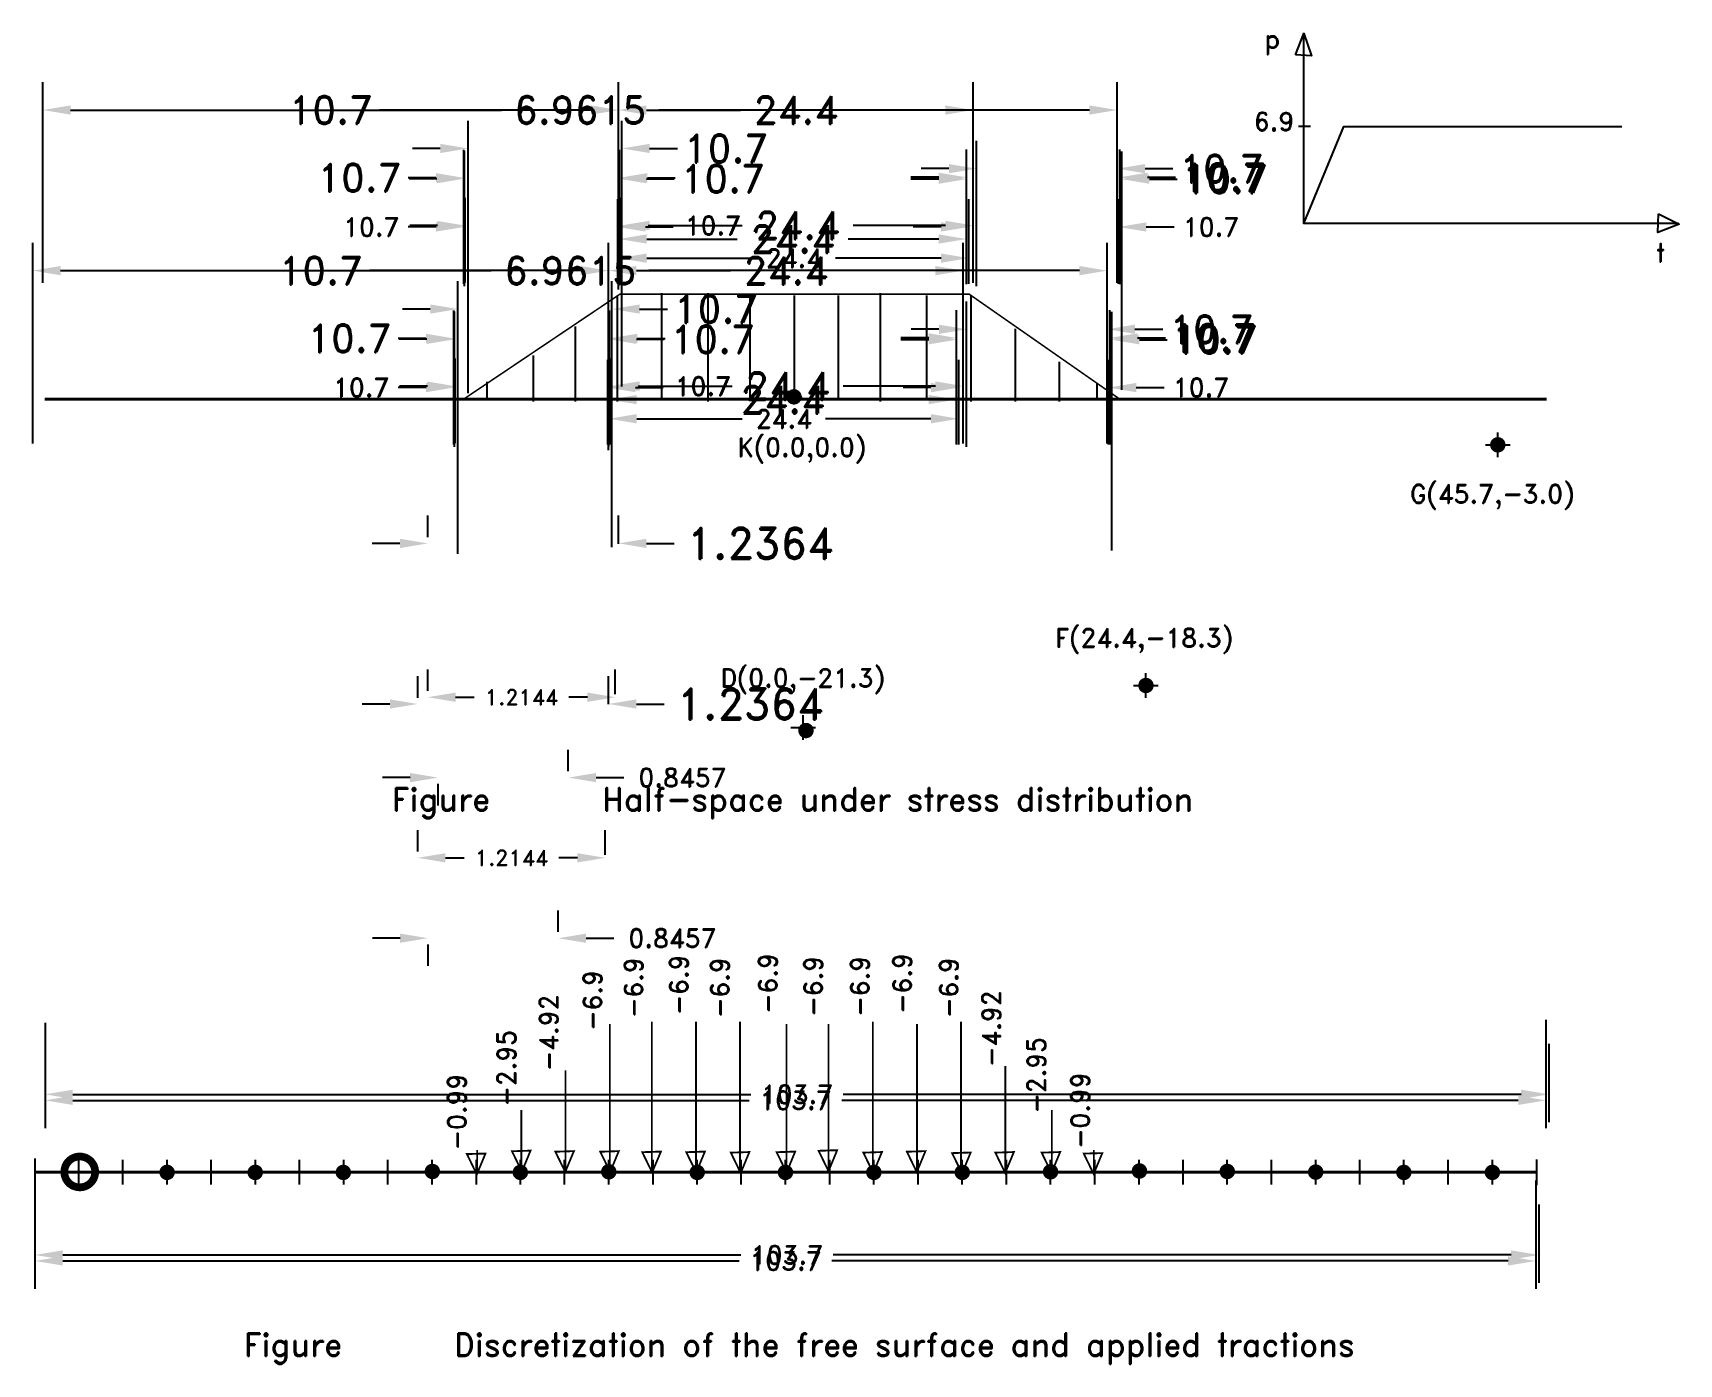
# Model space of a CAD drawing. Extents: x 1.2 to 11.9, y 0.2 to 8.8.
import ezdxf
from ezdxf.enums import TextEntityAlignment as Align

# ---------------------------------------------------------------- set-up
doc = ezdxf.new("R2010")
doc.units = 0
doc.header["$PDMODE"] = 2
doc.header["$PDSIZE"] = 0.08
doc.layers.get('0').update_dxf_attribs({"linetype": 'CONTINUOUS'})
doc.layers.get('DEFPOINTS').update_dxf_attribs({"linetype": 'CONTINUOUS'})
doc.styles.get("Standard").update_dxf_attribs({"font": 'ROMAND', "height": 0.15})
doc.dimstyles.get("Standard").update_dxf_attribs({"dimtxt": 2.5, "dimasz": 2.5, "dimexe": 1.25, "dimexo": 0.625, "dimtad": 1, "dimcen": 2.5, "dimazin": 3, "dimtfac": 1, "dimtmove": 0, "dimatfit": 3})

# ---------------------------------------------------------------- blocks, each defined once
blk = doc.blocks.new('*D')
at = {"color": 0, "linetype": 'BYBLOCK'}
for p, q in [((1.268, 7.186), (1.268, 8.486)), ((1.268, 7.186), (1.268, 8.486)), ((4.999, 7.165), (4.999, 8.486)), ((4.999, 7.165), (4.999, 8.486)), ((7.297, 7.186), (7.297, 8.486)), ((8.23, 7.186), (8.23, 8.486)), ((1.448, 8.306), (4.239, 8.306)), ((1.448, 8.306), (2.819, 8.306)), ((4.819, 8.306), (3.449, 8.306)), ((4.023, 6.471), (4.023, 8.237)), ((5.02, 6.514), (5.02, 8.237)), ((5.179, 8.306), (5.788, 8.306)), ((8.05, 8.306), (5.259, 8.306)), ((7.117, 8.306), (6.508, 8.306)), ((3.843, 8.057), (3.663, 8.057)), ((3.995, 7.181), (3.995, 8.047)), ((4.001, 7.165), (4.001, 8.041)), ((4.999, 7.143), (4.999, 8.041)), ((5.005, 7.181), (5.005, 8.047)), ((5.2, 8.057), (5.38, 8.057)), ((7.253, 7.178), (7.253, 8.05)), ((7.253, 7.178), (7.253, 8.038)), ((7.319, 7.165), (7.319, 8.106)), ((8.23, 7.186), (8.23, 8.106)), ((8.247, 7.178), (8.247, 8.05)), ((8.259, 6.492), (8.259, 8.038)), ((7.139, 7.926), (6.959, 7.926)), ((8.41, 7.926), (8.59, 7.926)), ((3.815, 7.867), (3.635, 7.867)), ((3.821, 7.861), (3.641, 7.861)), ((5.179, 7.861), (5.359, 7.861)), ((5.185, 7.867), (5.365, 7.867)), ((7.073, 7.87), (6.893, 7.87)), ((7.073, 7.858), (6.893, 7.858)), ((8.427, 7.87), (8.607, 7.87)), ((8.439, 7.858), (8.619, 7.858)), ((3.996, 7.179), (3.996, 7.728)), ((4.005, 7.188), (4.005, 7.737)), ((4.993, 7.179), (4.993, 7.728)), ((5.01, 7.179), (5.01, 7.737)), ((5.02, 7.165), (5.02, 7.738)), ((7.268, 7.179), (7.268, 7.728)), ((7.297, 7.186), (7.297, 7.738)), ((8.238, 7.179), (8.238, 7.728)), ((5.001, 7.166), (5.001, 7.65)), ((7.253, 7.178), (7.253, 7.65)), ((3.816, 7.548), (3.636, 7.548)), ((3.825, 7.557), (3.645, 7.557)), ((5.001, 7.179), (5.001, 7.526)), ((5.173, 7.548), (5.353, 7.548)), ((5.181, 7.47), (5.767, 7.47)), ((5.19, 7.557), (5.37, 7.557)), ((5.2, 7.558), (5.799, 7.558)), ((7.073, 7.47), (6.487, 7.47)), ((7.117, 7.558), (6.519, 7.558)), ((7.088, 7.548), (6.908, 7.548)), ((7.268, 7.179), (7.268, 7.526)), ((8.418, 7.548), (8.598, 7.548)), ((5.181, 7.346), (5.865, 7.346)), ((7.088, 7.346), (6.405, 7.346)), ((3.762, 5.538), (3.762, 5.677)), ((4.999, 5.495), (4.999, 5.677)), ((3.582, 5.497), (3.402, 5.497)), ((5.179, 5.497), (5.359, 5.497)), ((3.762, 4.541), (3.762, 4.68)), ((4.977, 4.519), (4.977, 4.68)), ((3.942, 4.5), (4.063, 4.5)), ((4.797, 4.5), (4.676, 4.5)), ((4.673, 4.02), (4.673, 4.159)), ((3.648, 3.979), (3.468, 3.979)), ((4.853, 3.979), (5.033, 3.979)), ((3.828, 3.939), (3.828, 3.799)), ((1.282, 2.389), (1.282, 1.707)), ((11.008, 2.409), (11.008, 1.707)), ((1.282, 2.253), (1.282, 1.746)), ((11.027, 2.253), (11.027, 1.746)), ((1.462, 1.926), (5.855, 1.926)), ((10.847, 1.926), (6.455, 1.926)), ((1.462, 1.887), (5.845, 1.887)), ((10.828, 1.887), (6.445, 1.887))]:
    blk.add_line(p, q, dxfattribs=at)
for points in [[(1.448, 8.336), (1.448, 8.276), (1.268, 8.306)], [(1.448, 8.336), (1.448, 8.276), (1.268, 8.306)], [(4.819, 8.336), (4.819, 8.276), (4.999, 8.306)], [(5.179, 8.336), (5.179, 8.276), (4.999, 8.306)], [(7.117, 8.336), (7.117, 8.276), (7.297, 8.306)], [(8.05, 8.336), (8.05, 8.276), (8.23, 8.306)], [(3.843, 8.087), (3.843, 8.027), (4.023, 8.057)], [(5.2, 8.087), (5.2, 8.027), (5.02, 8.057)], [(3.815, 7.897), (3.815, 7.837), (3.995, 7.867)], [(5.185, 7.897), (5.185, 7.837), (5.005, 7.867)], [(7.073, 7.9), (7.073, 7.84), (7.253, 7.87)], [(7.139, 7.956), (7.139, 7.896), (7.319, 7.926)], [(8.41, 7.956), (8.41, 7.896), (8.23, 7.926)], [(8.427, 7.9), (8.427, 7.84), (8.247, 7.87)], [(3.821, 7.891), (3.821, 7.831), (4.001, 7.861)], [(5.179, 7.891), (5.179, 7.831), (4.999, 7.861)], [(7.073, 7.888), (7.073, 7.828), (7.253, 7.858)], [(8.439, 7.888), (8.439, 7.828), (8.259, 7.858)], [(3.816, 7.578), (3.816, 7.518), (3.996, 7.548)], [(3.825, 7.587), (3.825, 7.527), (4.005, 7.557)], [(5.173, 7.578), (5.173, 7.518), (4.993, 7.548)], [(5.19, 7.587), (5.19, 7.527), (5.01, 7.557)], [(5.2, 7.588), (5.2, 7.528), (5.02, 7.558)], [(7.088, 7.578), (7.088, 7.518), (7.268, 7.548)], [(7.117, 7.588), (7.117, 7.528), (7.297, 7.558)], [(8.418, 7.578), (8.418, 7.518), (8.238, 7.548)], [(5.181, 7.5), (5.181, 7.44), (5.001, 7.47)], [(7.073, 7.5), (7.073, 7.44), (7.253, 7.47)], [(5.181, 7.376), (5.181, 7.316), (5.001, 7.346)], [(7.088, 7.376), (7.088, 7.316), (7.268, 7.346)], [(3.582, 5.527), (3.582, 5.467), (3.762, 5.497)], [(5.179, 5.527), (5.179, 5.467), (4.999, 5.497)], [(3.942, 4.53), (3.942, 4.47), (3.762, 4.5)], [(4.797, 4.53), (4.797, 4.47), (4.977, 4.5)], [(3.648, 4.009), (3.648, 3.949), (3.828, 3.979)], [(4.853, 4.009), (4.853, 3.949), (4.673, 3.979)], [(1.462, 1.956), (1.462, 1.896), (1.282, 1.926)], [(10.847, 1.956), (10.847, 1.896), (11.027, 1.926)], [(1.462, 1.917), (1.462, 1.857), (1.282, 1.887)], [(10.828, 1.917), (10.828, 1.857), (11.008, 1.887)]]:
    blk.add_solid(points, dxfattribs=at)
at = {"layer": 'DEFPOINTS', "color": 0, "linetype": 'BYBLOCK'}
for p in [(1.268, 8.306), (4.999, 8.306), (7.297, 8.306), (5.02, 8.057), (8.23, 7.926), (3.995, 7.867), (4.999, 7.861), (8.247, 7.87), (8.259, 7.858), (3.996, 7.548), (5.01, 7.557), (7.253, 7.47), (7.297, 7.558), (8.238, 7.548), (7.268, 7.346), (1.268, 7.124), (1.268, 7.124), (3.995, 7.118), (3.996, 7.116), (4.001, 7.102), (4.005, 7.125), (4.993, 7.116), (4.999, 7.102), (4.999, 7.102), (4.999, 7.081), (5.001, 7.116), (5.001, 7.104), (5.005, 7.118), (5.01, 7.116), (5.02, 7.102), (7.253, 7.115), (7.253, 7.115), (7.253, 7.115), (7.268, 7.116), (7.268, 7.116), (7.297, 7.124), (7.297, 7.124), (7.319, 7.102), (8.23, 7.124), (8.23, 7.124), (8.238, 7.116), (8.247, 7.115), (4.023, 6.408), (5.02, 6.452), (8.259, 6.429), (3.762, 5.476), (4.999, 5.497), (4.999, 5.432), (4.977, 4.5), (3.762, 4.478), (4.977, 4.456), (3.828, 4.001), (4.673, 3.979), (4.673, 3.958), (11.008, 2.471), (1.282, 2.452), (1.282, 2.315), (11.027, 2.315), (11.027, 1.926), (11.008, 1.887)]:
    blk.add_point(p, dxfattribs=at)
at = {"color": 0, "linetype": 'BYBLOCK'}
for s, height, p in [('10.7', 0.18, (3.134, 8.306)), ('6.9615', 0.18, (4.749, 8.306)), ('24.4', 0.18, (6.148, 8.306)), ('10.7', 0.18, (5.695, 8.057)), ('10.7', 0.18, (8.905, 7.926)), ('10.7', 0.18, (3.32, 7.867)), ('10.7', 0.18, (5.674, 7.861)), ('10.7', 0.18, (8.922, 7.87)), ('10.7', 0.18, (8.934, 7.858)), ('10.7', 0.12, (3.396, 7.548)), ('10.7', 0.12, (5.61, 7.557)), ('24.4', 0.18, (6.159, 7.558)), ('10.7', 0.12, (8.838, 7.548)), ('24.4', 0.18, (6.127, 7.47)), ('24.4', 0.12, (6.135, 7.346)), ('1.2364', 0.2, (5.915, 5.497)), ('1.2144', 0.1, (4.37, 4.5)), ('0.8457', 0.12, (5.413, 3.979)), ('103.7', 0.12, (6.145, 1.887)), ('103.7', 0.12, (6.155, 1.926))]:
    blk.add_text(s, height=height, dxfattribs=at).set_placement(p, align=Align.MIDDLE_CENTER)

msp = doc.modelspace()

# ---------------------------------------------------------------- linework, layer by layer
at = {"color": 0}
for p, q in [((9.404, 8.202), (9.482, 8.202)), ((4.992, 6.416), (4.992, 7.103)), ((5.279, 6.43), (5.279, 7.118)), ((5.579, 6.416), (5.579, 7.118)), ((5.851, 6.43), (5.851, 7.103)), ((6.138, 6.43), (6.138, 7.103)), ((6.424, 6.43), (6.424, 7.103)), ((6.696, 6.416), (6.696, 7.118)), ((6.997, 6.43), (6.997, 7.103)), ((7.283, 6.416), (7.283, 7.103)), ((4.72, 6.416), (4.72, 6.903)), ((7.57, 6.416), (7.57, 6.888)), ((4.448, 6.416), (4.448, 6.716)), ((7.856, 6.416), (7.856, 6.674)), ((4.147, 6.43), (4.147, 6.545)), ((8.099, 6.43), (8.099, 6.531)), ((1.215, 1.511), (1.215, 1.336)), ((10.946, 1.503), (10.946, 1.337))]:
    msp.add_line(p, q, dxfattribs=at)
for points in [[(9.385, 8.663), (9.439, 8.801), (9.488, 8.657)], [(11.738, 7.634), (11.871, 7.567), (11.732, 7.513)]]:
    msp.add_lwpolyline(points, close=True, dxfattribs=at)
for points in [[(11.868, 7.57), (9.439, 7.57), (9.439, 8.806)], [(9.439, 7.57), (9.699, 8.199), (11.499, 8.199)]]:
    msp.add_lwpolyline(points, dxfattribs=at)
for points, const_width in [([(3.996, 6.433), (5.008, 7.113), (7.27, 7.113), (8.245, 6.433)], 0.01), ([(1.279, 6.432), (11.012, 6.432)], 0.02), ([(4.942, 1.437), (4.942, 2.382)], 0.012), ([(5.214, 1.423), (5.214, 2.396)], 0.012), ([(5.5, 1.423), (5.5, 2.396)], 0.012), ([(5.786, 1.423), (5.786, 2.396)], 0.012), ([(6.087, 1.423), (6.087, 2.382)], 0.012), ([(6.359, 1.423), (6.359, 2.382)], 0.012), ([(6.646, 1.423), (6.646, 2.396)], 0.012), ([(6.932, 1.423), (6.932, 2.382)], 0.012), ([(7.218, 1.437), (7.218, 2.396)], 0.012), ([(4.655, 1.437), (4.655, 2.081)], 0.012), ([(7.505, 1.423), (7.505, 2.11)], 0.012), ([(4.369, 1.423), (4.369, 1.824)], 0.012), ([(7.806, 1.408), (7.806, 1.824)], 0.012), ([(4.08, 1.407), (4.136, 1.542), (4.016, 1.539), (4.08, 1.407)], 0.012), ([(4.082, 1.423), (4.082, 1.566)], 0.012), ([(4.372, 1.425), (4.428, 1.561), (4.308, 1.557), (4.372, 1.425)], 0.012), ([(4.653, 1.423), (4.709, 1.558), (4.589, 1.554), (4.653, 1.423)], 0.012), ([(4.944, 1.423), (5, 1.558), (4.88, 1.554), (4.944, 1.423)], 0.012), ([(5.216, 1.42), (5.273, 1.555), (5.152, 1.551), (5.216, 1.42)], 0.012), ([(5.502, 1.42), (5.558, 1.555), (5.437, 1.551), (5.502, 1.42)], 0.012), ([(5.79, 1.416), (5.846, 1.552), (5.726, 1.548), (5.79, 1.416)], 0.012), ([(6.087, 1.419), (6.143, 1.555), (6.023, 1.551), (6.087, 1.419)], 0.012), ([(6.359, 1.428), (6.415, 1.564), (6.295, 1.56), (6.359, 1.428)], 0.012), ([(6.649, 1.416), (6.705, 1.552), (6.585, 1.548), (6.649, 1.416)], 0.012), ([(6.931, 1.422), (6.987, 1.558), (6.867, 1.554), (6.931, 1.422)], 0.012), ([(7.224, 1.413), (7.28, 1.549), (7.16, 1.545), (7.224, 1.413)], 0.012), ([(7.504, 1.417), (7.56, 1.552), (7.44, 1.548), (7.504, 1.417)], 0.012), ([(7.804, 1.417), (7.86, 1.552), (7.74, 1.548), (7.804, 1.417)], 0.012), ([(8.077, 1.41), (8.133, 1.545), (8.013, 1.542), (8.077, 1.41)], 0.012), ([(8.078, 1.423), (8.078, 1.566)], 0.012), ([(1.214, 1.422), (10.947, 1.422)], 0.02)]:
    msp.add_lwpolyline(points, dxfattribs=dict(at, const_width=const_width))
for points, const_width in [([(6.11, 6.447, 1), (6.16, 6.447, 1)], 0.05), ([(10.671, 6.136, 1), (10.721, 6.136, 1)], 0.05), ([(8.391, 4.576, 1), (8.441, 4.576, 1)], 0.05), ([(6.188, 4.284, 1), (6.238, 4.284, 1)], 0.05), ([(1.482, 1.423, 1), (1.532, 1.423, 1)], 0.2), ([(2.048, 1.42, 1), (2.098, 1.42, 1)], 0.05), ([(2.619, 1.42, 1), (2.669, 1.42, 1)], 0.05), ([(3.19, 1.42, 1), (3.24, 1.42, 1)], 0.05), ([(3.767, 1.426, 1), (3.817, 1.426, 1)], 0.05), ([(4.337, 1.42, 1), (4.387, 1.42, 1)], 0.05), ([(4.91, 1.424, 1), (4.96, 1.424, 1)], 0.05), ([(5.483, 1.42, 1), (5.533, 1.42, 1)], 0.05), ([(6.055, 1.42, 1), (6.105, 1.42, 1)], 0.05), ([(6.628, 1.42, 1), (6.678, 1.42, 1)], 0.05), ([(7.201, 1.42, 1), (7.251, 1.42, 1)], 0.05), ([(7.773, 1.424, 1), (7.823, 1.424, 1)], 0.05), ([(8.349, 1.429, 1), (8.399, 1.429, 1)], 0.05), ([(8.918, 1.426, 1), (8.968, 1.426, 1)], 0.05), ([(9.491, 1.422, 1), (9.541, 1.422, 1)], 0.05), ([(10.062, 1.42, 1), (10.112, 1.42, 1)], 0.05), ([(10.636, 1.42, 1), (10.686, 1.42, 1)], 0.05)]:
    msp.add_lwpolyline(points, format="xyb", close=True, dxfattribs=dict(at, const_width=const_width))
for p in [(10.696, 6.136), (8.416, 4.576), (6.194, 4.303), (1.501, 1.422), (1.787, 1.422), (1.787, 1.422), (2.073, 1.422), (2.359, 1.422), (2.359, 1.422), (2.646, 1.422), (2.932, 1.422), (2.932, 1.422), (3.218, 1.422), (3.504, 1.422), (3.504, 1.422), (3.791, 1.422), (4.077, 1.422), (4.077, 1.422), (4.363, 1.422), (4.649, 1.422), (4.649, 1.422), (4.936, 1.422), (5.222, 1.422), (5.222, 1.422), (5.508, 1.422), (5.794, 1.422), (5.794, 1.422), (6.081, 1.422), (6.367, 1.422), (6.367, 1.422), (6.653, 1.422), (6.939, 1.422), (6.939, 1.422), (7.226, 1.422), (7.512, 1.422), (7.512, 1.422), (7.798, 1.422), (8.084, 1.422), (8.084, 1.422), (8.371, 1.422), (8.657, 1.422), (8.657, 1.422), (8.943, 1.422), (9.229, 1.422), (9.229, 1.422), (9.516, 1.422), (9.802, 1.422), (9.802, 1.422), (10.088, 1.422), (10.374, 1.422), (10.374, 1.422), (10.661, 1.422)]:
    msp.add_point(p, dxfattribs=at)

# ---------------------------------------------------------------- texts
for s, height, p in [('p', 0.12, (9.234, 8.706)), ('6.9', 0.12, (9.246, 8.171)), ('t', 0.12, (11.75, 7.321)), ('K(0.0,0.0)', 0.12, (6.185, 6.06)), ('G(45.7,-3.0)', 0.12, (10.659, 5.758)), ('F(24.4,-18.3)', 0.12, (8.403, 4.825)), ('D(0.0,-21.3)', 0.12, (6.191, 4.565)), ('Figure      Half-space under stress distribution', 0.15, (6.126, 3.763)), ('Figure      Discretization of the free surface and applied tractions', 0.15, (6.17, 0.228))]:
    msp.add_text(s, height=height, dxfattribs=at).set_placement(p, align=Align.CENTER)
for s, p in [('-6.9', (5.156, 2.619)), ('-6.9', (5.449, 2.637)), ('-6.9', (5.715, 2.619)), ('-6.9', (6.026, 2.646)), ('-6.9', (6.319, 2.628)), ('-6.9', (6.622, 2.628)), ('-6.9', (6.896, 2.646)), ('-6.9', (7.198, 2.619)), ('-6.9', (4.89, 2.536)), ('-4.92', (7.474, 2.353)), ('-4.92', (4.606, 2.326)), ('-2.95', (4.332, 2.097)), ('-2.95', (7.766, 2.051)), ('-0.99', (4.011, 1.813)), ('-0.99', (8.05, 1.822))]:
    msp.add_text(s, height=0.12, rotation=90, dxfattribs=at).set_placement(p, align=Align.CENTER)

# ---------------------------------------------------------------- dimensions: what is measured, and where the dimension line sits
for base, p1, p2, text, middle in [((3.996, 7.548), (4.993, 7.116), (3.996, 7.116), '10.7', (3.396, 7.548)), ((7.268, 7.346), (5.001, 7.116), (7.268, 7.116), '24.4', (6.135, 7.346)), ((8.238, 7.548), (7.268, 7.116), (8.238, 7.116), '10.7', (8.838, 7.548))]:
    dim = msp.add_linear_dim(base=base, p1=p1, p2=p2, text=text, dimstyle='Standard', dxfattribs=at)
    dim.commit()
    dim.dimension.update_dxf_attribs({"geometry": '*D', "text_midpoint": middle})
dim = msp.add_linear_dim(base=(10.962, 0.885), p1=(1.217, 1.274), p2=(10.962, 1.274), text='103.7', dimstyle='Standard', dxfattribs=at)
dim.commit()
dim.dimension.update_dxf_attribs({"geometry": '*D', "text_midpoint": (6.09, 0.885), "insert": (-0.065, -1.041)})

doc.saveas('drawing.dxf')
